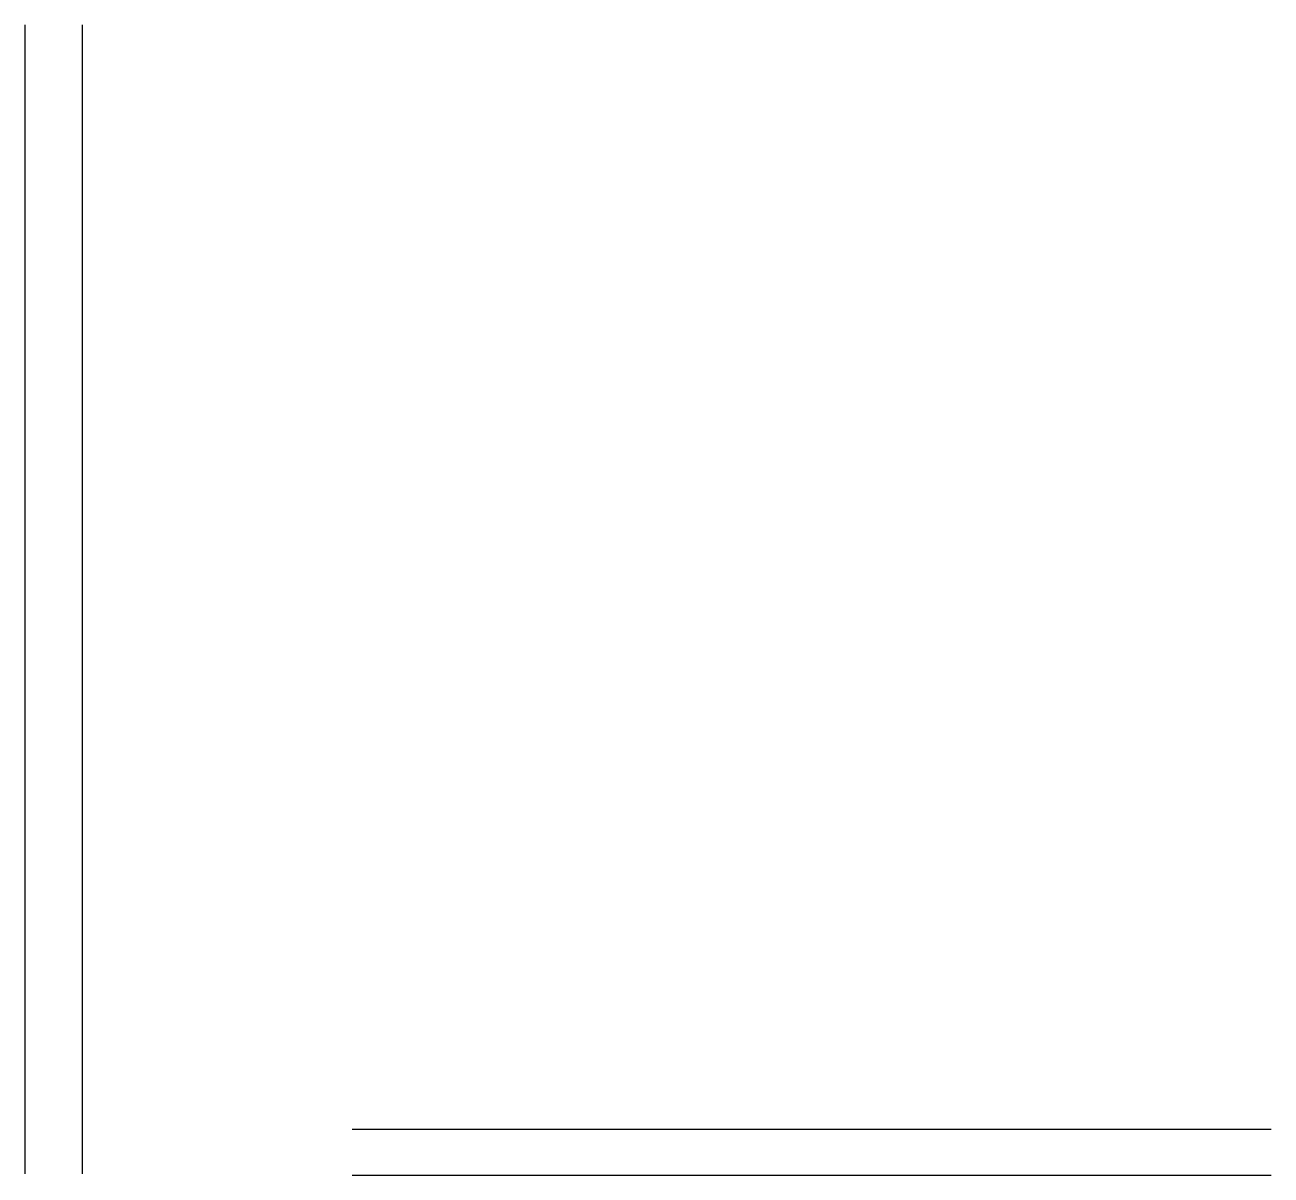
# Model space of a CAD drawing. Header units: metres. Extents: x 25.5 to 36.4, y 3.1 to 13.1.
import ezdxf

# ---------------------------------------------------------------- set-up
doc = ezdxf.new("R2010")
doc.units = ezdxf.units.M
doc.header["$MEASUREMENT"] = 0
doc.layers.add('Beams', color=1, linetype='Continuous')

msp = doc.modelspace()

# ---------------------------------------------------------------- linework, layer by layer
at = {"layer": 'Beams'}
for p, q in [((25.517, 13.063), (25.517, 3.063)), ((26.017, 13.063), (26.017, 3.063)), ((28.367, 3.451), (36.367, 3.451)), ((28.367, 3.051), (36.367, 3.051))]:
    msp.add_line(p, q, dxfattribs=at)

doc.saveas('drawing.dxf')
